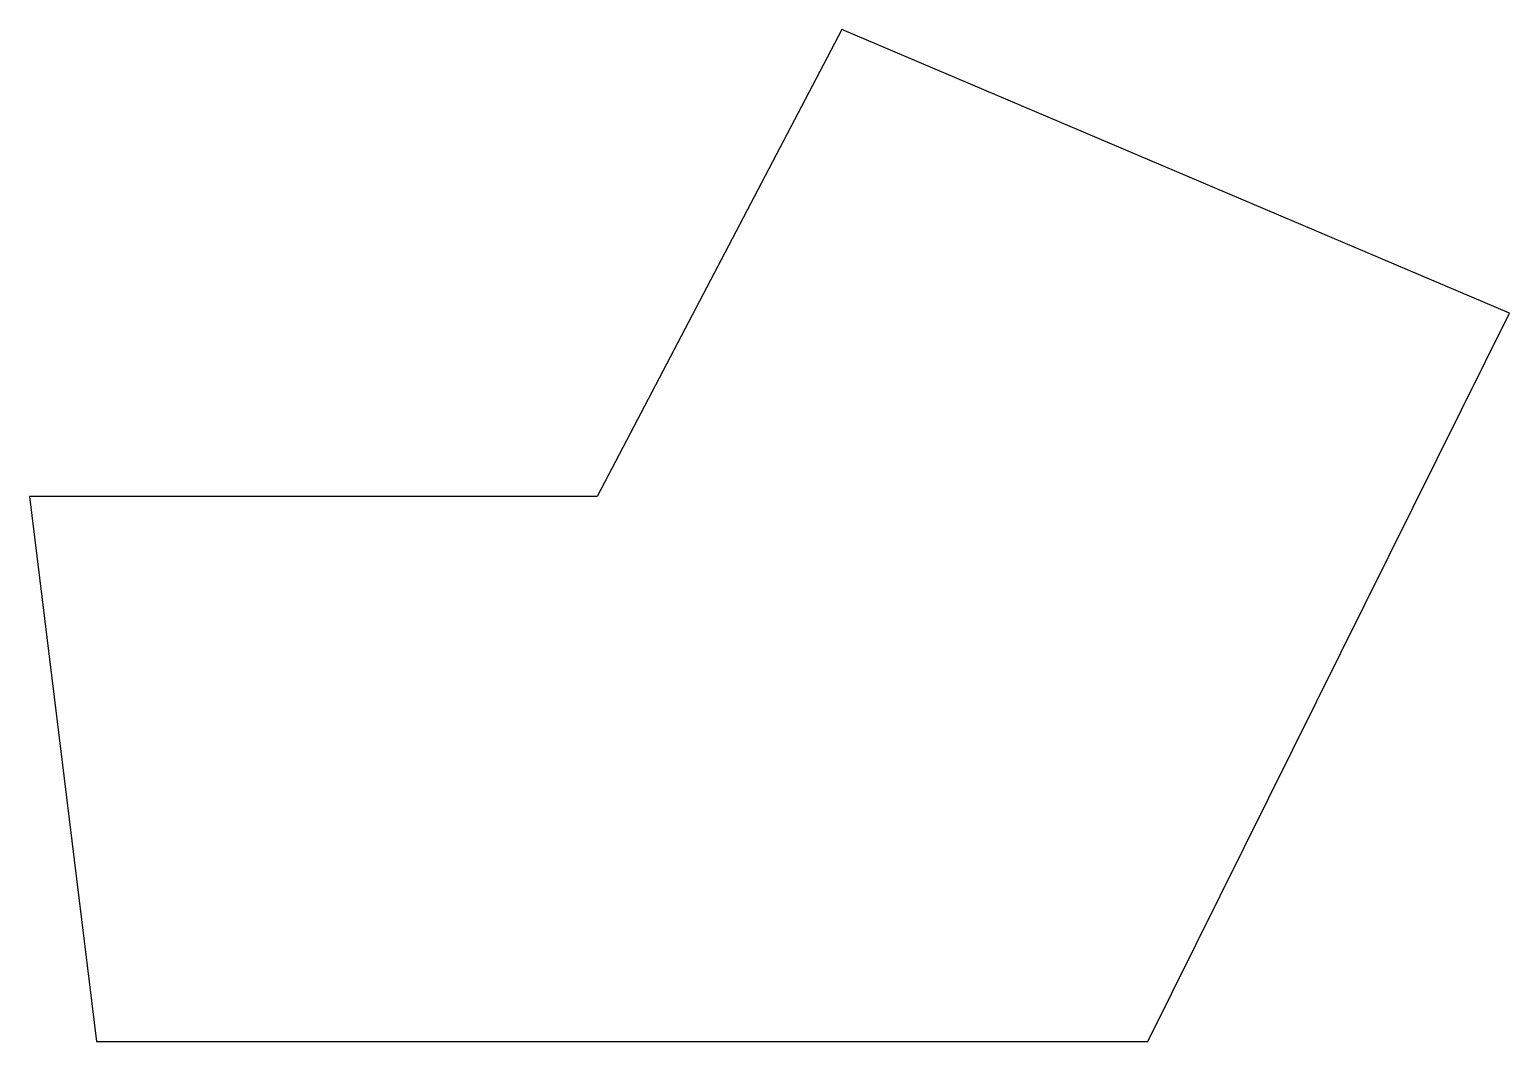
# Model space of a CAD drawing. Header units: millimetres. Extents: x 1800 to 2017, y 662 to 811.
import ezdxf

# ---------------------------------------------------------------- set-up
doc = ezdxf.new("R2010")
doc.units = ezdxf.units.MM
doc.layers.add('prisma', color=7, linetype='Continuous')

msp = doc.modelspace()

# ---------------------------------------------------------------- linework, layer by layer
at = {"layer": 'prisma'}
for p, q in [((1918.93, 810.66), (1883, 742.12)), ((2016.93, 769.05), (1918.93, 810.66)), ((1963.85, 662.16), (2016.93, 769.05)), ((1883, 742.12), (1799.7, 742.12)), ((1799.7, 742.12), (1809.5, 662.16)), ((1809.5, 662.16), (1963.85, 662.16))]:
    msp.add_line(p, q, dxfattribs=at)

doc.saveas('drawing.dxf')
